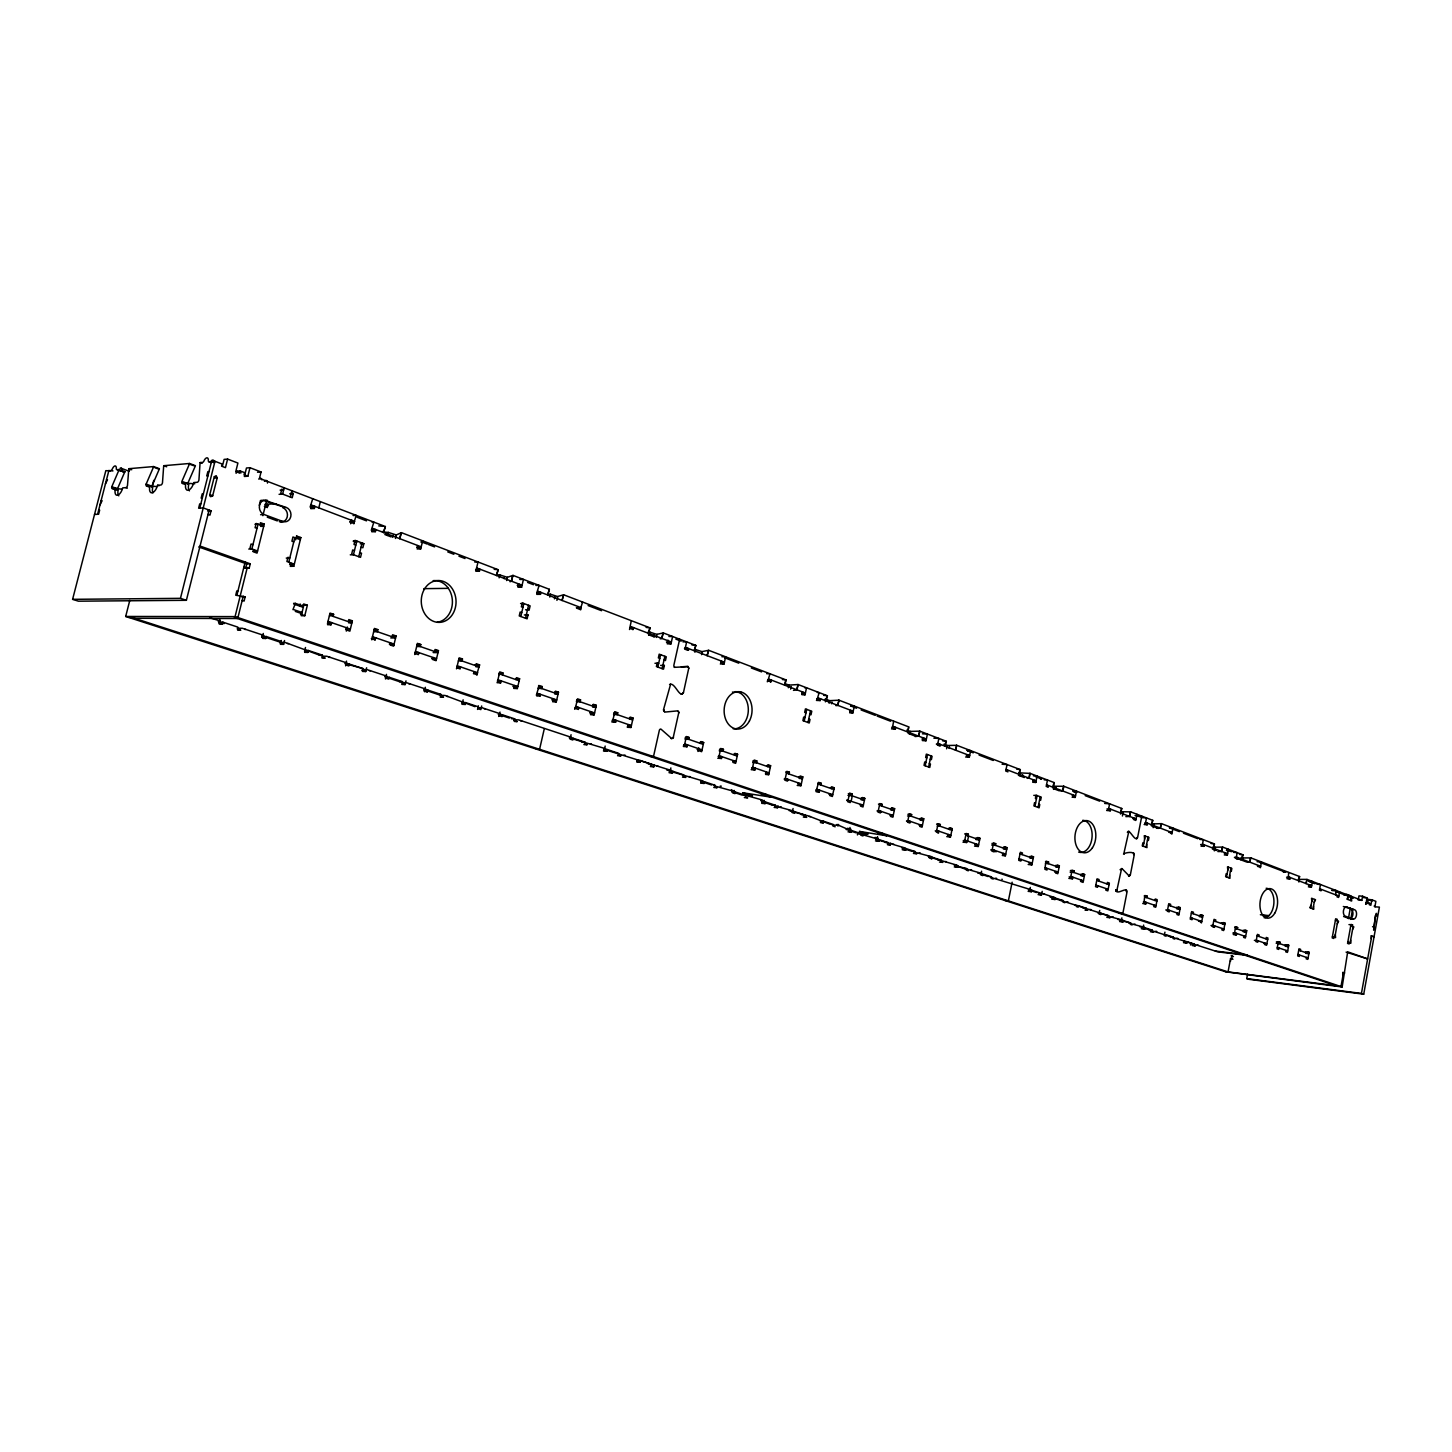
<?xml version="1.0" encoding="UTF-8"?>
<svg xmlns="http://www.w3.org/2000/svg" width="1452" height="1452" viewBox="0 0 1452 1452"><rect width="100%" height="100%" fill="white"/><g stroke="black" fill="none" stroke-linecap="round" stroke-linejoin="round"><path stroke-width="1.5" d="M649.788 756.347L653.491 756.583L659.317 730.465A1.924 1.47 -87.2 0 1 660.878 729.049L671.731 738.578L673.093 738.142L678.883 712.097L677.884 710.845L664.943 712.079M669.553 684.455C674.926 681.623 679.609 699.065 683.456 692.604L688.811 667.974L687.776 666.323L681.351 666.849M1116.279 890.149C1116.479 895.811 1127.46 885.92 1127.042 891.909L1122.813 913.598L1119.129 913.181M1116.642 891.51L1121.597 868.55M1124.102 854.266C1120.563 853.976 1133.994 850.019 1134.266 854.702L1130.382 874.703L1128.839 875.901L1130.309 874.993M1133.649 854.647L1133.613 852.814M187.598 484.315A2.214 1.053 -70 0 1 187.707 483.534L195.203 466.292A2.214 1.053 -69.8 0 0 195.403 465.675L189.595 463.478A2.214 1.053 -69.8 0 1 189.395 464.095L181.899 481.374A2.232 1.053 -70 0 0 182.498 483.407L185.874 483.153A7.823 3.721 -70 0 0 187.961 490.304A7.823 3.721 -70 0 0 193.806 482.554L197.236 482.3A2.251 1.071 -69.9 0 0 198.924 480.086L200.049 463.17A2.232 1.071 -69.7 0 1 200.158 462.571L202.572 462.371A2.232 1.071 -69.7 0 0 204.006 460.847A4.483 2.142 -69.7 0 1 206.892 457.816A4.483 2.142 -69.7 0 1 208.344 460.465A2.251 1.071 -69.7 0 0 209.07 461.809L211.012 462.553M151.77 487.327A2.178 1.016 -70.1 0 1 151.897 486.202L159.194 469.305A2.178 1.016 -70 0 0 159.393 468.706L153.64 466.564A2.178 1.016 -70 0 1 153.458 467.163L146.144 484.097A2.178 1.016 -70.1 0 0 146.688 486.093L149.937 485.839A7.659 3.557 -70.1 0 0 151.879 492.863A7.659 3.557 -70.1 0 0 157.56 485.277L160.845 485.022A2.196 1.035 -70.1 0 0 162.479 482.844L163.659 466.292A2.196 1.016 -69.9 0 1 163.767 465.693L189.595 463.478M153.64 466.564L128.865 468.687A2.142 0.98 -70.1 0 0 128.756 469.268L127.486 485.512A2.16 0.98 -70.2 0 1 125.907 487.636L122.748 487.872A7.496 3.412 -70.3 0 1 117.249 495.295A7.496 3.412 -70.3 0 1 115.434 488.417L112.312 488.652A2.142 0.962 -70.3 0 1 111.804 486.692L118.937 470.103A2.142 0.962 -70.1 0 0 119.137 469.522L124.836 471.628A2.124 0.962 -70.1 0 1 124.636 472.209L117.503 488.761A2.124 0.98 -70.3 0 0 117.449 490.177M1124.029 852.796L1128.876 831.252M663.927 709.719L664.453 711.77L663.419 710.046L670.588 684.237M209.796 494.642L210.576 496.675L212.609 496.04L217.219 477.835L216.166 475.675L214.315 476.728L209.796 494.642L212.718 495.731M1350.923 900.639L1351.685 896.483L1347.238 896.047M1348.418 918.535L1350.324 908.099M1350.741 919.388L1352.629 908.97M1340.976 986.58L1343.517 972.604M1349.38 942.566L1349.126 943.963L1347.565 943.401L1351.013 924.398L1352.556 924.978L1352.32 926.358M1225.924 971.86L1342.156 986.961L1347.692 951.84L1367.657 958.901L1346.095 952.131M1350.142 942.838L1353.082 926.648M1361.813 900.367L1362.557 896.229L1358.981 895.884L1358.219 900.004L1361.813 900.367L1307.127 879.422L1306.092 883.651L1306.618 880.475M1365.733 904.342L1365.969 902.981L1369.563 903.325L1369.309 904.705L1370.833 905.286L1371.831 899.786L1368.238 899.441L1367.584 903.108M1362.557 896.229L1367.022 897.935L1366.023 903.453L1369.563 903.325M1371.831 899.786L1375.861 901.347L1374.881 906.828L1379.4 907.101L1363.718 994.184L1361.431 993.422L1371.777 935.959M1375.498 915.359C1370.851 954.654 1376.351 901.837 1376.623 915.795L1375.734 915.704M1335.568 894.795L1336.33 890.602L1332.028 890.493M1344.842 894.904L1336.003 891.51L1339.597 891.855L1338.581 897.445L1337.02 896.846L1337.274 895.448M1334.025 937.066L1333.753 938.464L1332.192 937.901L1335.677 918.753L1337.256 919.334L1337.002 920.731M1334.805 937.339L1337.782 921.022M1347.692 899.405L1348.454 895.249L1343.644 894.777M1298.596 879.694L1299.576 876.536L1298.505 880.765M1286.036 950.407L1285.764 951.84L1287.416 952.403L1288.741 945.234L1287.089 944.671L1286.835 946.105M1298.905 882.036L1299.395 879.386L1306.945 879.404M1314.06 883.469L1315.258 883.578L1308.833 881.128L1312.445 881.455L1311.41 887.118L1309.795 886.5L1310.049 885.085M1299.558 955.053L1299.304 956.469L1297.671 955.906L1298.977 948.773L1300.611 949.354L1300.339 950.77M1310.593 908.008L1312.318 898.57M1313.007 908.898L1314.732 899.46M1306.455 957.413L1306.201 958.828L1307.816 959.391L1309.105 952.294L1307.49 951.732L1307.236 953.147M1320.394 889.277L1321.048 890.784L1319.432 890.167L1320.467 884.54L1316.855 884.195M1363.718 994.184L1249.065 979.338L1246.742 978.594L1247.558 974.183M1258.811 936.413L1259.084 934.961L1257.396 934.38L1256.034 941.64L1257.722 942.221L1257.995 940.769L1254.365 940.351M1265.182 943.237L1264.928 944.689L1266.598 945.27L1267.941 938.028L1266.271 937.447L1265.999 938.899M1286.581 877.208L1290.211 877.534L1289.939 878.968L1288.287 878.351L1288.632 872.561M1278.994 947.993L1278.722 949.427L1277.07 948.846L1278.395 941.658L1280.065 942.221L1279.793 943.673L1276.163 943.256M1223.001 924.035L1223.292 922.564L1225.034 923.163L1223.655 930.551L1221.894 929.952L1222.167 928.463M1237.195 859.112L1238.084 857.696L1234.418 857.388L1246.959 862.143M1240.734 859.693L1241.006 858.241M1241.823 858.441L1242.894 854.829L1241.787 859.185M1242.803 860.128L1243.202 857.95L1250.88 857.896L1299.576 876.536M1236.596 934.253L1232.911 933.001L1236.559 933.418L1236.287 934.888L1234.563 934.289L1235.325 926.866M1233.456 956.578L1231.078 955.797L1232.185 955.942L1231.677 958.61L1230.57 958.483L1228.047 971.914L1336.221 985.726M1230.461 961.297L1230.969 958.61M1247.903 862.252L1249.736 862.234L1250.426 858.604M1235.942 926.939L1237.667 927.538L1236.487 928.899M1250.88 857.896L1249.736 862.234M1243.91 935.941L1243.638 937.393L1245.344 937.992L1246.723 930.678L1244.999 930.079L1244.727 931.549M1257.051 861.689L1261.479 861.943L1260.39 867.751L1258.067 865.573M1190.495 944.98L1190.767 943.618L1194.088 944.018L1193.834 945.379L1195.486 945.924L1192.146 945.524M1213.364 847.605L1214.453 843.939L1213.418 848.367M1200.495 914.796L1202.891 915.486L1201.476 922.946L1199.043 920.75M1200.822 916.357L1201.113 914.869M1214.326 850.872L1215.015 847.206L1222.657 847.079L1242.894 854.829M1217.829 851.562L1221.513 851.507L1222.203 847.805M1222.657 847.079L1221.568 851.507M1226.631 849.148L1228.446 849.311L1227.339 855.192L1224.943 852.977M1226.414 850.4L1231.786 851.671M1215.524 921.439L1215.796 919.969L1214.035 919.352L1212.62 926.775L1214.398 927.374L1214.671 925.904L1211.022 925.487L1214.761 926.775M1226.504 876.972L1228.374 867.153M1229.136 877.934L1230.987 868.133M1237.812 859.167L1236.069 858.513L1237.177 852.651L1233.51 852.342M1164.94 932.148L1164.286 935.614L1165.956 936.159L1166.228 934.779L1173.361 937.157L1173.107 938.537L1174.777 939.081M1170.33 905.83L1170.621 904.306L1168.769 903.67L1167.317 911.257L1169.169 911.892L1169.459 910.368L1165.774 909.968M1177.282 913.054L1176.991 914.56L1178.824 915.196L1180.276 907.645L1178.443 907.028L1178.153 908.535M1200.622 844.538L1204.289 844.846L1203.998 846.335L1202.202 845.645L1203.345 839.692L1199.679 839.401M1183.489 942.675L1186.828 943.074L1187.101 941.695L1183.761 941.295M1192.31 918.208L1192.019 919.715L1190.223 919.098L1191.638 911.602L1193.453 912.219L1193.163 913.725M1120.998 811.722L1130.691 811.868L1152.743 820.326L1151.472 824.845M1153.16 827.658L1153.886 823.883L1161.455 823.647L1214.453 843.939M1143.341 902.055L1146.1 902.345L1145.809 903.888L1143.922 903.235L1144.793 895.503M1145.392 895.575L1147.298 896.229L1146.064 897.663M1156.627 828.312L1160.257 828.184L1160.983 824.391M1161.455 823.647L1160.329 828.184M1143.631 925.069L1142.96 928.554L1144.684 929.135L1144.938 927.737L1141.599 927.338M1154.104 905.086L1153.814 906.629L1155.683 907.264L1157.153 899.641L1155.284 898.988L1154.993 900.512M1179.387 831.633L1169.314 827.785L1172.998 828.076L1171.837 834.12L1169.368 831.833M1144.938 927.737L1152.235 930.151L1151.962 931.531L1153.668 932.093L1150.329 931.712M1097.712 912.818L1108.656 915.704L1108.384 917.12L1110.163 917.718L1106.805 917.337M1125.863 816.623L1129.474 816.478L1130.219 812.63M1130.691 811.868L1129.474 816.478M1134.193 818.166L1133.903 819.708L1135.809 820.434L1137.007 814.3M1135.065 815.516L1140.927 816.932M1119.873 920.151L1123.231 920.532L1122.959 921.947L1121.198 921.367L1121.888 917.845M1144.739 823.03L1147.516 823.23L1147.225 824.772L1145.338 824.046L1146.517 817.93L1141.599 817.567M1143.232 846.226L1145.211 836.025M1123.231 920.532L1130.672 923L1130.4 924.398L1132.143 924.978M1146.064 847.278L1148.042 837.096M1151.291 825.698L1152.743 820.326M1081.413 880.13L1081.087 881.709L1083.101 882.399L1084.644 874.521L1082.648 873.832L1082.339 875.411M1075.079 905.322L1078.455 905.703L1078.183 907.137L1076.349 906.52M1084.934 909.987L1087.729 910.295L1085.914 909.696L1086.205 908.262L1078.455 905.703M1106.95 808.945L1110.653 809.2L1110.344 810.76L1108.384 810.016L1109.6 803.809L1104.663 803.446M1097.821 885.774L1097.512 887.335L1095.534 886.646L1097.077 878.823L1099.055 879.513L1098.747 881.074M1099.708 910.458L1099.001 914.016L1100.797 914.615L1101.07 913.199M1120.581 812.267L1121.724 808.437L1120.545 814.009M1106.188 888.642L1105.879 890.203L1107.84 890.875L1109.364 883.088L1107.404 882.399L1107.096 883.959M1122.432 816.006L1123.176 812.176M1056.058 871.418L1055.749 873.015L1057.8 873.723L1059.379 865.773L1057.328 865.065L1057.002 866.644M1073.155 790.886L1076.458 791.122L1075.206 797.42L1073.191 796.64L1073.5 795.061M1074.607 792.429L1073.518 791.558M1051.702 899.133L1055.078 899.496L1055.368 898.044L1051.992 897.681M1055.368 898.044L1063.281 900.657L1062.991 902.109L1064.842 902.727M1068.835 878.406L1072.538 878.769L1072.847 877.189L1069.144 876.827M1072.538 878.769L1070.523 878.079L1072.084 870.165L1074.099 870.873L1073.79 872.452L1070.088 872.089M1034.949 806.259L1037.091 795.569L1033.788 795.351M1038.089 807.421L1040.213 796.749M1030.121 862.524L1029.795 864.121L1031.9 864.847L1033.515 856.807L1031.41 856.081L1031.101 857.696M1047.672 785.532L1048.271 787.184L1046.202 786.403L1047.491 780.014L1044.169 779.815M1036.492 892.544L1028.415 889.876L1031.791 890.239L1031.501 891.691L1029.595 891.074L1030.321 887.408M1053.735 783.39L1052.954 787.365L1054.297 782.628L1030.158 773.39L1018.959 772.827M1053.553 789.398L1054.17 786.24L1063.826 786.276L1121.724 808.437M1055.949 789.071L1056.276 787.51M1046.384 868.332L1046.983 870.02L1044.914 869.312L1045.894 861.254M1038.089 894.632L1041.465 894.995L1042.191 891.346M1062.719 790.233L1063.499 786.276M1046.511 861.308L1048.58 862.034L1048.271 863.631L1045.476 863.359M1063.826 786.276L1062.882 791.031L1060.777 791.122M990.7 849.91L994.42 850.255L994.094 851.888L991.916 851.144L993.567 842.977L995.745 843.721L995.4 845.354L991.68 845.028M1019.776 770.395L1018.959 774.424L1020.339 769.633L956.814 745.312L955.47 750.267M1004.276 846.843L1007.035 847.641L1005.401 855.772L1003.259 855.028L1003.586 853.413M1004.893 846.897L1003.641 848.44M1020.048 775.822L1020.538 773.426M1022.335 776.294L1022.662 774.696M1029.032 777.401L1029.831 773.371M1030.158 773.39L1029.178 778.199L1027.108 778.326M1012.135 882.217L1008.378 900.875L1005.002 900.512M1033.352 775.804L1037.073 776.04L1035.784 782.447L1033.697 781.648L1034.005 780.051M1021.173 859.439L1020.847 861.054L1018.723 860.328L1020.357 852.251L1022.462 852.977L1022.135 854.593M962.948 842.16L966.687 842.505L967.032 840.853L963.293 840.508M968.03 835.898L968.375 834.247L966.161 833.466L964.473 841.743L966.687 842.505M967.558 841.035L968.575 836.08M965.217 868.949L954.599 865.428L966.596 868.623L966.288 870.129L968.303 870.801M976.416 844.066L976.071 845.717L978.267 846.48L979.937 838.258L977.759 837.495L977.414 839.129M981.588 871.2L980.826 874.939L982.822 875.592L983.131 874.104L991.553 876.899L991.244 878.387L993.222 879.041M1007.271 770.159L1007.888 771.847L1005.728 771.03L1007.053 764.532L1002.08 764.242M931.422 858.731L932.311 857.261L928.917 856.934M955.652 749.45L956.632 745.293M938.01 832.831L938.972 831.216L935.233 830.889M937.447 823.683L940.351 824.536L940.007 826.206L937.193 825.97M932.311 857.261L941.096 860.183L940.787 861.708L942.856 862.379L939.462 862.052M948.592 834.519L948.247 836.189L950.497 836.951L952.203 828.638L949.953 827.858L949.608 829.528M967.359 750.448L970.68 750.611L969.337 757.2L967.123 756.365L967.449 754.713M954.291 866.953L957.685 867.28L957.993 865.773M922.274 740.556L926.013 740.756L927.411 734.059M910.44 822.376L906.502 821.033L910.222 821.342L909.878 823.03L907.554 822.231L909.297 813.773L911.638 814.59L911.275 816.278L907.554 815.97M905.721 850.11L906.048 848.567L902.654 848.24L902.327 849.783L905.721 850.11L903.598 849.402M925.178 765.748L927.501 754.568M928.627 767.019L930.932 755.857M920.078 824.736L919.733 826.406L922.038 827.204L923.781 818.783L921.475 817.984L921.131 819.672M906.048 848.567L915.05 851.544L914.724 853.086L916.829 853.776L913.435 853.449M940.569 745.711L936.358 744.114L940.097 744.295L939.753 745.965L937.484 745.112L938.863 738.433L933.872 738.179M945.778 742.099L944.907 746.255L946.359 741.3L919.806 731.136L918.608 735.347M946.613 748.796L947.285 745.493L943.927 744.223M949.136 748.452L949.481 746.818M938.627 832.885L936.358 832.105L938.065 823.738M878.333 838.258L875.012 837.441M881.854 806.096L882.217 804.39L879.821 803.555L878.024 812.122L880.42 812.938L880.783 811.232L877.044 810.924L881.074 812.321M877.516 836.606L876.699 840.508L878.877 841.216L879.204 839.655L888.388 842.704L888.079 844.265L890.221 844.973L890.639 843.031M908.426 727.815L907.536 732.026L909.006 726.998L838.984 700.191L837.768 704.547M891.673 807.838L894.65 808.691L892.871 817.204L890.512 816.405L890.875 814.699M892.29 807.875L891.002 809.508M909.805 733.913L910.331 731.409L906.865 730.084M919.806 731.136L918.753 736.182L915.05 736.545M924.071 738.197L923.726 739.885L926.013 740.756M851.181 801.068L852.27 795.877M850.818 829.128L847.46 828.293M850.019 827.458L849.184 831.397L851.398 832.141L851.743 830.562L861.145 833.684L860.818 835.245L863.014 835.971M860.945 804.426L860.582 806.15L862.996 806.967L864.811 798.364L862.397 797.529L862.034 799.235M857.424 834.936L857.751 833.375L861.145 833.684M865.719 834.356L866.844 834.464M892.327 728.16L893.633 721.372M891.564 728.922L895.321 729.085L895.666 727.398L891.927 727.216M820.471 822.594L823.302 822.848L823.647 821.251L833.267 824.446L832.94 826.025L835.19 826.769M830.254 793.881L829.872 795.623L832.359 796.476L834.21 787.764L831.724 786.893L831.361 788.636M850.763 710.3L850.4 712.024L852.832 712.968L854.302 706.053L850.563 705.926L856.589 708.231M847.296 829.092L836.824 824.5M838.113 824.355L837.768 825.934L839.074 825.244M846.843 800.578L850.582 800.869L850.219 802.593L847.768 801.758L849.601 793.082L852.052 793.935L851.689 795.678L847.95 795.387M807.984 722.497L810.506 710.79M793.082 808.528L792.229 812.575L794.553 813.338L794.897 811.722L804.753 814.989L804.408 816.587L806.713 817.367L803.319 817.077M798.763 783.064L798.382 784.842L800.941 785.713L802.829 776.893L800.288 776.003L799.907 777.764M817.059 699.592L819.182 692.604L817.294 692.55M816.441 700.427L820.198 700.554L820.562 698.811L816.823 698.684M825.408 701.842L825.97 699.247A6.28 1.035 12.1 0 1 825.026 699.192M826.86 696.615L825.916 700.971L827.44 695.78L798.11 684.545L796.858 688.956M829.128 703.24L829.673 700.663L825.97 699.247M831.597 703.766L831.96 702.042M816.133 791.086L818.619 782.356L821.124 783.227L820.743 784.969M816.151 791.757L819.255 791.993L819.636 790.233L815.897 789.961M838.984 700.191L837.877 705.4L835.935 705.654M785.586 680.843L784.625 685.253L786.185 679.972L708.649 650.296L701.988 651.621L695.508 649.516A6.625 1.143 12.7 0 1 694.582 649.461M765.458 773.716L766.475 771.974M767.636 766.62L768.017 764.823L770.631 765.73L768.707 774.66L765.585 774.442M744.876 795.133L760.884 799.58M760.703 800.397L762.01 799.671M788.309 687.74L788.89 685.108L785.042 683.656M761.211 801.032L764.405 800.451M765.476 801.976L762.082 801.704L761.719 803.337L765.113 803.609L765.476 801.976L775.549 805.315L774.642 806.895M790.632 689.137L791.213 686.506M798.11 684.545L796.985 689.845L793.464 690.372M774.17 807.439L777.564 807.711L778 805.697M801.849 693.82L802.847 692.078M801.903 694.691L805.025 694.8L806.532 687.776L804.662 687.722M789.017 774.007L789.398 772.228L786.839 771.339L784.915 780.214L787.492 781.103L787.873 779.325L784.153 779.071L787.783 780.305M804.19 721.1L806.695 709.375M714.42 784.588L714.148 785.841L730.465 790.378L731.772 789.634M732.897 791.177L734.222 790.451M744.332 797.584L747.726 797.856L745.312 797.057L745.675 795.406L735.347 791.993L734.984 793.645L732.552 792.828M767.328 681.805L767.709 680.026L771.448 680.117L770.449 681.895M767.836 680.897L769.996 673.782L766.674 673.692M751.192 769.687L754.913 769.941L755.294 768.144L751.573 767.89M756.855 760.957L756.474 762.754L752.735 762.518L753.134 760.721L756.855 760.957L754.223 760.049L752.263 769.034L754.913 769.941M750.684 796.186L751.809 796.277M704.492 781.757L701.098 781.521L700.735 783.173L704.129 783.427L704.492 781.757L715.056 785.26L714.693 786.93L717.179 787.746L713.785 787.492M717.742 758.234L721.462 758.47L721.862 756.655L718.141 756.419M723.459 749.395L723.06 751.21L719.339 750.974L719.738 749.159L723.459 749.395L720.755 748.452L718.758 757.545L721.462 758.47M720.192 786.077L721.317 786.167M733.333 760.594L732.933 762.409L735.62 763.335L737.598 754.278L734.912 753.352L734.512 755.167M701.552 654.652L702.223 651.621M687.123 746.709L687.54 744.876L683.819 744.658L683.402 746.491L687.123 746.709L684.346 745.747L686.379 736.545L689.155 737.507L688.756 739.34L685.035 739.141L685.453 737.307L689.155 737.507M708.14 651.222L707.142 655.778L708.649 650.296M697.94 751.464L698.739 747.816M699.301 748.905L698.902 750.738L701.661 751.682L703.675 742.535L700.935 741.573L700.517 743.406M720.7 663.001L721.717 661.186M720.301 663.963L724.022 664.036L725.619 656.794L721.898 656.721M650.913 764.442L650.442 766.565L653.817 766.801L654.289 764.678M650.641 765.894L651.585 764.224L640.477 760.558L637.119 760.322L636.738 762.028L640.096 762.264L640.477 760.558M694.419 649.933L695.835 645.396L694.328 650.859M694.909 652.238L695.508 649.516M672.875 771.284L669.499 771.048L669.118 772.736L672.512 772.972L672.875 771.284L683.71 774.878L683.347 776.566L685.87 777.401L682.494 777.147M670.878 767.908L669.935 772.119L672.512 772.972M648.554 632.473L650.006 627.845L648.445 633.417M627.427 726.436L628.48 724.584M629.732 718.94L630.168 717.07L633.072 718.068L630.967 727.47L627.264 727.27M695.835 645.396L663.274 632.927L656.776 634.379L650.115 632.201L649.48 634.978A6.752 1.18 12.9 0 1 648.717 634.941M653.745 636.593L654.162 634.76M656.322 637.446L657.012 634.379M660.243 638.844L661.731 638.499L662.765 633.871M663.274 632.927L661.858 638.481M657.829 667.085L660.606 654.707M668.065 640.15L667.248 643.835L670.969 643.889L672.621 636.502L668.9 636.466M662.112 668.646L664.871 656.304M667.521 642.8L668.555 640.967M662.929 664.943L664.363 665.47L663.528 669.172L656.413 666.559L657.248 662.838L658.663 663.364L654.943 663.274M590.456 714.674L594.14 714.856L596.3 705.327L593.305 704.293L592.888 706.198M629.515 629.533L629.932 627.663L633.653 627.681L632.6 629.551M629.696 628.444L631.275 620.948M607.281 749.541L603.923 749.341L603.524 751.065L606.9 751.283L607.281 749.541L618.661 753.316L618.28 755.04L620.948 755.929L617.572 755.712M605.175 746.074L604.195 750.394L606.9 751.283M615.612 722.207L616.047 720.319L612.345 720.138L611.927 722.025L615.612 722.207L612.671 721.19L614.813 711.752L617.753 712.769L617.318 714.656L613.615 714.475L614.051 712.587L617.753 712.769M574.683 709.284L575.119 707.378L578.803 707.523L578.368 709.447L575.337 708.413L577.533 698.829L580.546 699.882L580.11 701.788L576.426 701.643L576.861 699.719L580.546 699.882M571.072 734.73L570.073 739.104L572.832 740.012L573.231 738.269L584.902 742.135L584.521 743.878L587.243 744.785L583.885 744.586M591.581 711.916L591.145 713.821L594.14 714.856M539.454 696.288L540.507 694.383L536.841 694.237L537.004 696.198M542.304 686.615L541.85 688.557L538.184 688.429L538.619 686.506L542.304 686.615L538.583 685.525M563.158 595.774L562.051 600.565L563.666 594.794L650.006 627.845M544.318 728.65L539.581 749.305L536.242 749.087M553.648 698.884L553.212 700.826L556.279 701.879L558.494 692.241L555.426 691.17L554.991 693.094M577.206 608.515L578.259 606.609M580.237 609.658L582.597 602.035L581.671 602.035M513.808 720.646L514.77 718.885L502.483 714.82L502.065 716.616L499.161 715.654L499.996 712.061M525.551 618.243L528.546 605.284M526.441 614.359L528.02 614.94L527.112 618.824L519.235 615.92L520.143 612.018L521.722 612.599M525.551 609.767L529.218 609.767L530.125 605.883L522.248 602.925L521.359 606.827L522.92 607.408M514.643 685.489L514.189 687.449L517.348 688.538L519.616 678.756L516.458 677.667L516.005 679.627M536.714 593.142L539.128 585.392L535.842 585.428M540.453 594.322L540.888 592.38L537.204 592.416L536.768 594.358L540.453 594.322L537.331 593.124M547.84 594.122L549.364 589.312L547.731 595.084M549.818 597.099L550.471 594.231L557.568 596.536L563.576 594.794M554.41 598.841L554.846 596.935M556.933 600.366L557.804 596.554M536.351 695.236L539.2 685.544M504.116 578.658L504.334 577.696M506.603 580.546L507.365 577.315L512.992 575.391L549.364 589.312M477.527 709.447L478.38 705.835M481.683 705.981L480.848 709.592L477.889 708.612M509.997 581.744L511.34 581.272L512.483 576.39M512.992 575.391L511.467 581.254M518.418 585.283L517.965 587.225L521.631 587.171L523.446 579.384L519.762 579.457M517.856 585.973L518.927 584.031M498.853 674.853L499.307 672.893L502.955 672.984L502.501 674.962M497.02 682.694L500.668 682.821L501.122 680.861L497.473 680.734M520.814 616.501L523.827 603.524L520.578 603.542M498.744 716.453L499.161 714.656L502.483 714.82M474.786 562.087L478.035 561.997L475.784 571.217L479.432 571.144L479.886 569.166L476.238 569.257M456.491 668.827L459.177 657.829L462.462 658.972L462.008 660.95L458.36 660.878M463.152 699.828L461.972 704.293L465.275 704.438L465.711 702.623L478.325 706.815M496.493 575.591L498.163 569.71L496.602 574.593A7.206 1.325 13.7 0 0 499.815 574.919L507.365 577.315M473.443 673.674L474.514 671.713M475.911 665.76L476.365 663.782L479.614 664.907L476.692 674.799M499.125 577.823L499.815 574.919M425.309 687.268L424.764 691.842M433.186 657.52L432.714 659.535L436.072 660.678L438.45 650.641L435.092 649.48L434.62 651.494M426.961 691.932L427.941 690.117L440.9 694.401L440.464 696.234L443.495 697.232L440.192 697.105M406.015 680.861L405.144 684.564L402.022 683.529L402.458 681.678L389.154 677.267L388.719 679.119L385.56 678.084M417.123 548.965L420.735 548.856L422.659 540.797L421.752 540.834M414.782 654.562L415.254 652.529L418.866 652.601L418.394 654.634L415 653.473L417.396 643.345L420.79 644.525L420.318 646.539L416.688 646.485L417.178 644.47L420.79 644.525M392.693 537.367L393.238 535.098M361.984 670.443L362.982 668.592L349.315 664.054L346.066 663.981L345.612 665.851M363.036 669.082L362.474 671.423L365.741 671.532L366.63 667.775M395.47 538.474L396.323 534.953L401.424 532.666L498.163 569.71M371.821 639.842L374.38 628.444L377.865 629.66L377.375 631.693L373.781 631.674M374.798 639.896L375.886 637.845L372.311 637.809M400.788 534.227L399.699 538.783L401.424 532.666M390.642 642.909L390.152 644.96L393.619 646.14L396.051 635.958L392.603 634.76L392.113 636.793M385.452 679.01L386.468 674.363M416.742 547.585L417.831 545.553M358.771 556.697L362.092 542.994M355.776 545.135L354.016 544.464L355.014 540.344L363.853 543.665L362.855 547.767L361.094 547.095M346.81 627.863L346.32 629.932L349.878 631.148L352.364 620.821L348.825 619.587L348.317 621.656M346.302 631.112L347.3 626.992M371.276 530.325L373.854 522.121L372.057 522.212M371.912 531.269L372.275 529.744L375.886 529.581L375.378 531.632L371.785 531.777M346.538 661.096L345.63 664.871L348.861 665.942L349.315 664.054M383.854 531.105L385.379 526.532L383.491 532.63M387.539 535.407L388.265 532.394A7.569 1.416 14.2 0 1 382.13 531.523M305.501 647.483L304.557 651.295L307.897 652.402L308.35 650.478L322.417 655.142L321.945 657.048L325.23 658.137L321.999 658.065M350.077 522.266L351.184 520.179M350.658 523.773L351.656 519.653M329.568 616.392L330.076 614.323L333.633 614.323L333.125 616.41M353.635 523.627L356.23 515.369L353.054 515.533M331.11 624.723L331.619 622.636L328.043 622.618L327.553 624.705L331.11 624.723L327.499 623.489L330.04 613.089L333.633 614.323M290.255 566.353L293.794 566.262L300.854 537.603L297.17 536.242L296.662 538.347M310.111 507.093L312.743 498.726M310.928 508.127L311.309 506.567L314.866 506.367L314.358 508.454L310.801 508.654M281.343 640.477L280.399 644.307L283.594 644.361L284.538 640.513M292.941 609.658L295.373 603.36L303.178 606.047L303.704 603.959L307.352 605.23L304.793 615.702L301.254 615.702L303.813 605.248L307.352 605.23M318.805 507.873L320.347 501.63M300.147 603.978L299.638 606.065L303.178 606.047M300.528 614.45L301.635 612.345L293.83 609.658M284.175 487.781L282.614 494.097L279.074 494.315M290.364 497.038L291.906 490.74M291.398 492.845L293.25 493.553L292.215 497.746L280.744 493.39L281.797 489.179L283.648 489.887L280.127 490.123M261.814 637.319L263.302 633.453M262.576 638.426L263.048 636.484L266.242 636.52L280.69 641.312L280.218 643.236L283.594 644.361M263.102 638.426L265.77 638.463L266.242 636.52M288.767 562.178L294.81 537.657M295.609 539.89L296.644 535.715M290.618 562.832L290.11 564.937L293.794 566.262M219.887 619.042L218.907 622.962L222.428 624.124L222.918 622.164L237.783 627.101L237.293 629.043L240.778 630.204L237.602 630.168M249.98 467.707L247.856 476.202L244.353 476.474L246.477 467.998L249.98 467.707L261.051 471.973L259.472 478.325L385.379 526.532M236.894 595.211L245.243 561.688M259.273 505.314L260.452 500.577A7.441 6.48 79.7 0 1 264.082 500.631L285.118 507.528M245.697 568.168L246.749 563.92L250.252 563.812L249.2 568.077L243.791 567.496L249.2 568.077M129.791 600.366L125.689 616.465L235.061 616.61L247.294 567.405M253.791 549.636L253.247 551.76L257.04 553.103L264.246 524.118L260.471 522.72L259.944 524.844M262.866 515.678L266.642 500.541M243.246 596.155L237.928 617.572L234.444 617.554L1337.383 986.108M267.422 507.565L264.391 506.439L266.66 506.312L267.168 504.261L275.934 503.735M237.965 590.946L236.803 590.964L235.732 595.229L245.152 596.808L244.099 601.092L242.194 600.438M247.856 476.202L244.045 474.75L244.571 472.626L240.143 470.92L239.598 473.062L235.769 471.591L237.91 463.061L227.601 459.086L225.459 467.653L221.575 466.165L222.12 464.023L214.987 461.3L209.07 461.809M236.095 473.334L236.64 471.21L240.143 470.92M199.759 508.146L211.52 461.591L214.424 462.716M112.984 470.902L105.833 470.666L72.6 599.331L180.447 598.333L214.987 461.3M72.6 599.331L78.372 601.182L186.382 600.311L209.106 510.088M200.848 503.844L199.704 503.917L198.615 508.218L203.244 507.928L211.066 510.795L209.977 515.115L208.017 514.389M222.501 465.802L224.116 459.395L227.601 459.086M152.224 486.311L153.767 480.322M97.593 514.28L108.918 470.394L110.334 470.92M1120.091 869.712L1121.979 868.568L1129.13 875.919M1127.369 832.413C1129.021 827.223 1135.155 843.013 1137.606 837.568L1141.78 816.115L1139.929 815.988M683.456 692.604L682.295 693.729M673.547 737.217L672.385 738.36M1136.716 838.748L1137.152 837.514M682.004 693.893L681.024 693.911M797.874 684.545L788.89 685.108M838.693 700.209L829.673 700.663M919.497 731.136L910.331 731.409M956.505 745.312L947.285 745.493M119.137 469.522L116.94 469.704A2.124 0.962 -70.1 0 1 116.323 468.96L116.305 467.399A4.265 1.924 -70.1 0 0 112.984 467.689L112.131 469.323A2.124 0.962 -70.1 0 1 111.096 470.212M122.64 471.809L124.836 471.628M106.486 479.832L107.521 479.759L105.433 483.879M208.997 471.61L207.836 471.7L206.747 475.984L207.908 475.893M674.291 667.339L688.266 666.649M257.53 472.245L261.051 471.973M214.606 478.035L217.219 477.835L214.315 476.728M115.434 488.417L121.95 489.179M149.937 485.839L156.635 486.62M185.874 483.153L194.749 483.806M101.077 500.758L102.112 500.686L100.043 504.806M203.389 493.789L202.227 493.88L201.156 498.163L202.3 498.09M210.104 495.912L211.847 495.785M289.71 493.789L293.25 493.553M98.645 510.215L99.662 510.16L98.609 514.226L94.525 514.462M265.262 500.559L286.298 507.456A7.405 6.407 80.7 0 1 290.745 516.785A7.405 6.407 80.7 0 1 282.831 521.468L280.472 521.595M207.582 510.995L211.066 510.795M260.58 514.716L262.921 514.589M254.935 524.299L258.057 524.154L251.886 548.947L248.764 549.056M260.725 524.299L264.246 524.118M349.968 521.776L354.742 521.54L311.218 504.969M260.598 526.386L263.72 526.241L256.169 523.464L255.098 527.711L257.004 528.401M297.315 537.748L300.854 537.603M353.598 541.142L356.775 541.015L353.453 554.737L350.277 554.827M360.259 543.792L363.853 543.665M421.225 542.286L422.423 542.231M252.902 551.143L257.567 550.98L249.98 548.257L251.051 544.01L252.938 544.7M418.013 546.95L421.225 546.841L372.384 528.256M286.262 558.076L289.801 557.967L287.95 557.296L286.915 561.507L294.32 564.156L289.601 564.283M475.566 569.91L479.432 571.144M517.184 585.301L522.085 585.229L476.637 567.932M423.839 588.659L448.305 588.35M241.667 596.845L245.152 596.808M293.594 603.36L295.373 603.36M576.353 607.771L581.29 607.753L537.784 591.2M579.384 608.914L580.6 608.914M524.335 614.94L528.02 614.94M128.484 617.372L131.569 617.372L1229.245 972.296M134.364 618.28L237.311 618.516M348.807 620.803L352.364 620.821M222.918 622.164L219.76 622.164L219.27 624.124L222.428 624.124M348.698 622.872L351.874 622.89L329.531 615.158M396.323 534.953L388.265 532.394M238.092 628.226L242.321 628.262L263.883 635.413M345.612 629.043L350.368 629.079L328.007 621.402M374.271 629.623L377.865 629.66M244.735 629.406L245.787 629.406M392.439 635.903L396.051 635.958M390.769 637.936L395.561 637.991L373.872 630.495M682.93 641.838L686.651 641.875L685.017 649.226L687.812 650.278L688.23 648.445L684.491 648.391L688.684 649.988M666.414 641.984L671.387 642.038L630.749 626.574M371.313 638.698L375.396 639.896M287.442 643.563L288.512 643.581M393.946 645.232L389.299 644.035L394.091 644.107L372.402 636.648M434.82 650.569L438.45 650.641M433.15 652.565L437.978 652.656L416.924 645.378M308.35 650.478L305.138 650.423L304.666 652.329L307.897 652.402M721.118 662.166L724.421 662.221L685.435 647.392M319.186 655.07L322.417 655.142M458.832 658.881L462.462 658.972M322.471 656.159L326.773 656.25L347.155 663.019M328.969 657.32L330.058 657.339M436.253 659.734L431.716 658.573L436.544 658.682L415.472 651.44M660.642 665.379L664.363 665.47M688.012 666.904L688.811 668.337M671.532 738.614L671.114 738.542M479.614 664.907L475.167 664.526M475.911 666.795L479.16 666.885L458.705 659.825M456.963 666.849L460.593 666.94L460.121 668.936L456.835 667.793M362.982 668.592L344.85 663.564M362.927 669.553L367.265 669.681L387.103 676.251M474.532 672.73L477.762 672.82L457.307 665.796M369.371 670.715L370.46 670.733M515.95 678.647L519.616 678.756M385.887 677.158L389.154 677.267M802.067 692.931L805.406 693.04L768.834 679.137M732.425 692.114L741.355 692.423M399.191 681.569L402.458 681.678M402.295 682.585L406.669 682.749L425.98 689.137M408.684 683.729L409.773 683.765M517.293 687.54L512.919 686.415L517.801 686.578L497.927 679.754M401.859 684.437L405.144 684.564M513.699 688.411L517.348 688.538M554.809 692.096L558.494 692.241M554.791 694.038L558.058 694.165L538.746 687.486M424.656 689.99L427.941 690.117M423.893 690.916L427.505 691.951M437.596 694.274L440.9 694.401M849.874 711.099L853.213 711.244L818.057 697.849M849.765 712.006L851.907 712.006M786.095 679.972L782.356 679.536M446.944 696.415L448.051 696.452M849.71 712.841L852.832 712.968M552.613 701.733L556.279 701.879M592.597 705.182L596.3 705.327M592.579 707.088L595.865 707.233L577.097 700.735M678.12 711.389L678.937 712.841M462.389 702.496L465.711 702.623M477.962 707.632L482.373 707.832L500.686 713.912M827.35 695.78L823.647 695.327M484.206 708.757L485.313 708.812M629.369 717.887L633.072 718.068M922.419 733.804L926.158 733.986M923.036 738.905L926.376 739.086L893.307 726.49M511.431 718.722L514.77 718.885M923.091 739.848L924.924 739.758M514.317 719.684L518.763 719.902L571.598 737.416M628.099 725.419L631.384 725.583L613.107 719.303M520.506 720.791L521.631 720.845M629.351 726.327L630.585 726.399M514.462 721.481L517.239 721.626L514.353 720.682M967.921 751.192L969.156 751.265M966.36 755.367L969.682 755.566L937.829 743.442M965.598 757L969.337 757.2M699.955 742.317L703.675 742.535M569.892 738.07L573.231 738.269M581.544 741.936L584.902 742.135M697.105 749.559L702.06 749.867L684.745 743.914M590.365 743.95L591.49 744.005M733.859 754.06L737.598 754.278M946.25 741.3L942.638 740.829M1040.449 778.907L1041.683 778.998L1035.421 776.602M732.697 761.302L736.019 761.52L719.157 755.73M1032.789 780.632L1036.111 780.849L1006.073 769.415M623.979 755.094L625.104 755.149M1033.225 781.321L1036.038 781.993M1032.681 782.247L1035.784 782.447M766.892 765.494L770.631 765.73M785.677 771.992L789.398 772.228M648.209 764.006L651.585 764.224M765.767 772.645L769.088 772.881L752.662 767.237M656.776 765.948L657.901 766.039M799.09 776.62L802.829 776.893M1072.211 795.605L1075.515 795.841L1046.529 784.806M1020.248 769.614L1016.69 769.161M799.126 778.417L802.448 778.653L786.458 773.117M1072.102 797.202L1075.206 797.42M666.94 770.195L671.441 770.522L603.923 749.341M818.002 783.009L821.124 783.227M798.001 783.699L801.322 783.935L785.314 778.435M688.774 776.566L689.918 776.638M798.872 784.461L800.125 784.552M830.471 787.492L834.21 787.764M797.202 785.441L800.941 785.713M1106.642 810.488L1110.344 810.76M701.062 782.555L704.129 783.427M848.313 793.663L852.052 793.935M829.001 794.444L832.722 794.734L817.113 789.362M861.072 798.074L864.811 798.364M1132.832 818.656L1136.117 818.892L1108.693 808.455M861.127 799.834L864.448 800.088L849.238 794.825M846.897 799.925L863.359 805.243L860.038 804.989M731.953 791.721L735.347 791.993M766.402 794.534L761.265 794.208L771.248 797.184L742.589 792.738L752.481 795.714L743.769 795.115M1144.14 824.518L1147.225 824.772M1331.956 890.276L1336.33 890.602M878.478 804.099L882.217 804.39M890.911 808.401L894.65 808.691M890.983 810.143L894.305 810.397L879.458 805.279M1168.86 832.341L1172.127 832.613L1145.628 822.522M907.899 814.282L911.638 814.59M497.746 569.692L494.17 569.311M772.155 805.043L775.549 805.315M774.515 805.824L793.699 811.051L789.18 810.67M889.913 815.244L893.234 815.516L878.387 810.416M780.268 806.876L781.412 806.967M890.62 815.915L891.855 816.006M920.042 818.474L923.781 818.783M920.114 820.198L923.436 820.471L908.952 815.461M791.503 811.45L794.897 811.722M1200.949 846.08L1203.998 846.335M936.613 824.21L940.351 824.536M801.359 814.699L804.753 814.989M919.062 825.244L922.383 825.516L907.899 820.543M809.363 816.514L810.488 816.605M948.465 828.312L952.203 828.638M1224.363 853.449L1227.612 853.722L1202.492 844.157M1224.29 854.938L1227.339 855.192M820.253 820.961L823.647 821.251M964.636 833.92L968.375 834.247M820.471 822.05L823.302 822.848M832.123 824.899L836.661 825.28M947.521 834.991L950.842 835.281L936.703 830.435M976.216 837.913L979.937 838.258M946.758 836.624L950.497 836.951M975.889 839.565L979.61 839.891L965.816 835.118M1257.432 866.009L1260.663 866.299L1236.342 857.043M846.117 829.528L850.654 829.927M1257.813 866.535L1258.721 866.626M848.349 830.254L851.743 830.562M882.816 833.466L877.625 833.067L886.845 835.808L859.33 831.379L868.06 834.12L857.225 833.194L874.848 838.221M992.006 843.394L995.745 843.721M848.004 831.833L851.398 832.141M1284.076 871.654L1282.86 871.545L1284.512 872.18M974.873 844.483L978.612 844.828L964.8 840.091M1003.314 847.296L1007.035 847.641M977.069 845.245L975.29 844.937M974.546 846.135L978.267 846.48M1003.405 848.966L1006.708 849.257L993.241 844.61M877.026 838.947L878.17 839.038M875.81 839.347L879.204 839.655M1286.926 878.696L1289.939 878.968M875.483 840.908L878.877 841.216M1309.232 881.636L1310.448 881.745M884.994 842.396L888.388 842.704M1002.424 853.83L1005.728 854.139L992.242 849.511M1029.795 856.462L1033.515 856.807M892.708 844.138L893.833 844.247M887.39 844.719L890.221 844.973M1002.297 855.482L1005.401 855.772M1029.885 858.114L1033.189 858.422L1020.03 853.867M1308.452 885.411L1311.664 885.702L1288.559 876.917M902.037 847.678L905.05 847.968L875.556 839.274M1045.494 861.744L1048.58 862.034M1308.397 886.845L1311.41 887.118M911.638 851.217L915.05 851.544M913.744 851.907L931.367 856.68L928.336 856.39M1028.923 862.924L1032.227 863.232L1019.05 858.713M1055.658 865.41L1059.379 865.773M1336.366 892L1337.564 892.109M919.243 852.941L920.387 853.05M1153.886 823.883L1151.745 823.429M1028.179 864.485L1031.9 864.847M1055.749 867.044L1059.053 867.352L1046.202 862.905M1363.428 897.59L1367.022 897.935M1128.513 875.846L1129.692 875.846M1350.306 897.536L1352.211 897.717M1070.396 870.51L1074.099 870.873M929.353 858.041L931.984 858.785M378.736 525.896L382.892 526.314M937.702 859.838L941.096 860.183M1080.941 874.158L1084.644 874.521M1054.805 871.799L1058.109 872.126L1045.24 867.715M945.216 861.544L946.359 861.653M1055.205 872.343L1056.439 872.47M1081.05 875.774L1084.335 876.1L1071.776 871.745M954.073 864.92L957.086 865.21L928.681 856.861M1375.189 906.683L1374.137 906.084M963.202 868.278L966.596 868.623M1345.732 906.738L1354.68 909.787A4.737 2.686 -84.7 0 1 1356.422 915.359A4.737 2.686 -84.7 0 1 1353.01 919.025L1350.614 918.771M966.723 869.113L982.26 873.559L977.74 873.106M970.626 869.966L971.751 870.075M1080.469 881.001L1081.704 881.128M1215.015 847.206L1213.11 846.825M1343.336 906.502L1353.482 909.66M1125.917 890.003L1126.425 891.855M1115.844 889.822L1116.769 889.913M990.137 877.208L1031.011 889.713M1115.808 890.094L1116.733 890.203M1115.808 890.403L1116.733 890.512M995.491 878.206L996.616 878.315M1115.844 890.711L1116.769 890.82M1001.862 879.259L1002.279 879.313M1115.916 891.002L1116.969 891.365M1144.212 895.902L1147.298 896.229M1243.202 857.95L1241.315 857.587M1260.372 914.724L1269.248 915.649M1372.539 926.703L1374.572 927.229M1263.694 915.522L1267.959 915.976M1348.981 924.597L1352.556 924.978M1262.804 915.577L1267.251 916.049M1028.125 891.346L1031.501 891.691M1142.742 903.543L1145.809 903.888M1176.592 907.264L1180.276 907.645M1038.38 893.18L1042.881 893.652L1054.624 897.554L1050.123 897.064L1108.656 915.704M1043.643 894.16L1044.768 894.287M1176.719 908.807L1179.986 909.17L1168.479 905.195M1299.395 879.386L1298.306 879.204M1199.842 915.159L1202.891 915.486M1059.906 900.294L1063.281 900.657M1066.984 901.892L1068.109 902.019M1199.352 916.629L1202.619 916.992L1191.366 913.09M1221.386 922.764L1225.034 923.163M1082.829 907.881L1086.205 908.262M1198.499 921.094L1201.766 921.457L1190.495 917.591M1089.817 909.46L1090.942 909.587M1234.636 927.193L1237.667 927.538M1243.075 930.26L1246.723 930.678M1107.077 915.922L1122.596 920.078L1118.113 919.57M1112.214 916.884L1113.339 917.011M1243.202 931.767L1246.451 932.13L1235.67 928.409M1119.601 921.566L1122.959 921.947M1130.672 923L1121.724 920.768M1233.256 934.543L1236.287 934.888M1129.057 923.2L1144.339 927.283L1139.874 926.775M646.086 627.409L649.588 627.827M1134.139 924.144L1135.264 924.271M1276.435 941.803L1280.065 942.221M1285.111 944.816L1288.741 945.234M1141.326 928.736L1144.684 929.135M1148.877 929.752L1152.235 930.151M1263.639 943.455L1266.87 943.818L1256.307 940.188M691.951 644.96L695.417 645.36M1155.647 931.277L1156.754 931.404M1285.256 946.287L1288.468 946.668L1278.141 943.092M1305.493 951.877L1309.105 952.294M1170.022 936.758L1173.361 937.157M1305.638 953.329L1308.851 953.71L1298.723 950.207M1176.719 938.264L1177.826 938.391M1197.374 945.107L1198.481 945.234M1242.603 854.792L1239.445 854.339M1215.288 951.042L1247.25 954.908M1247.522 955.452L1217.702 951.84L1143.414 927.955M1246.742 978.594L1361.431 993.422M1210.986 843.467L1214.072 843.902M125.689 616.465L1227.103 972.259M209.632 617.772L220.45 621.002M605.72 748.724L569.275 737.87M703.113 781.013L669.499 771.048M731.59 790.451L734.04 791.267M761.828 800.488L764.224 801.268M1031.791 890.239L1039.868 892.907L1039.578 894.378L1041.465 894.995M1187.101 941.695L1194.088 944.018M218.217 621.656L224.189 623.616M261.759 636.067L280.871 642.383L285.136 642.456L320.402 655.469M384.707 676.759L400.353 681.95M423.712 689.682L440.628 695.29L445.02 695.454L475.004 706.67M498.254 714.366L509.398 718.05M700.554 781.339L711.68 785.024M731.536 791.594L742.281 795.152M761.81 801.613L772.41 805.116M791.249 811.359L808.183 815.842L830.108 824.228M849.819 830.744L855.863 832.758M902.418 848.168L911.856 851.289M979.81 873.777L988.159 876.554M262.34 637.337L265.77 638.463M362.528 670.461L365.741 671.532M462.299 703.458L465.275 704.438M637.482 761.392L640.096 762.264M651.204 765.93L653.817 766.801M762.736 802.811L765.113 803.609M775.205 806.931L777.564 807.711M955.652 866.608L957.685 867.28M1053.208 898.879L1055.078 899.496M1185.177 942.511L1186.828 943.074M1230.57 958.483L1232.948 959.264M180.447 598.333L186.382 600.311M235.061 616.61L1342.156 986.961M1343.009 975.399L1342.737 972.35L1344.679 973.003M295.319 611.401L301.707 613.579M992.533 850.545L996.199 851.798M554.9 700.808L551.833 699.755L556.733 699.955L537.403 693.312M592.634 713.749L589.657 712.714L594.576 712.95L575.772 706.489M301.127 614.45L304.793 615.702M474.042 673.692L477.291 674.817M500.668 682.821L497.473 681.732L499.76 671.877L502.955 672.984M536.95 695.254L540.071 696.325M628.044 726.472L630.967 727.47M766.093 773.771L768.707 774.66M816.75 791.122L819.255 791.993M1070.832 876.5L1083.41 880.819M1095.843 885.085L1108.148 889.314M1144.212 901.692L1155.973 905.739M1167.608 909.732L1179.115 913.689M1212.91 925.287L1223.927 929.08M1234.835 932.819L1245.616 936.522M1277.324 947.412L1287.688 950.969M1297.925 954.49L1308.071 957.975M302.905 604.921L303.813 605.248M499.307 673.855L519.163 680.716M614.377 713.64L632.655 719.956M685.979 738.378L703.276 744.368M720.355 750.267L737.199 756.093M753.824 761.846L770.25 767.509M818.238 784.116L833.847 789.507M937.738 825.408L951.859 830.29M1096.768 880.384L1109.056 884.649M1145.102 897.1L1156.863 901.166M1213.745 920.84L1224.762 924.634M1257.123 935.832L1267.687 939.48M293.794 604.05L303.232 607.317M200.049 546.061L250.252 563.812M198.688 546.932L246.749 563.92M1332.446 936.504L1335.586 937.629L1335.314 934.543M1347.819 942.003L1350.923 943.128L1350.65 940.061M113.038 488.907L116.36 490.123M125.907 487.636L127.34 488.162M111.804 486.692L116.795 488.507M1371.287 938.718L1371.033 935.687L1374.046 936.794M300.328 539.69L292.959 536.986L291.925 541.179L293.776 541.868M1335.423 920.151L1338.562 921.312L1337.274 923.817M1350.759 925.795L1353.863 926.92L1352.574 929.425M146.144 484.097L151.171 485.948M147.414 486.347L149.574 487.146M121.169 468.288L129.192 471.247M120.371 470.63L124.636 472.209M117.902 470.067L121.061 471.228M157.56 485.277L158.994 485.803M267.277 517.184L277.296 520.905M1343.59 916.484L1349.416 918.644M354.451 550.617L352.673 549.963L351.674 554.083L360.532 557.35L361.53 553.23L359.751 552.577M804.934 717.578L803.664 717.106L802.902 720.628L809.254 722.969L810.016 719.448L808.746 718.976M925.868 762.391L924.724 761.973L924.035 765.331L929.77 767.455L930.46 764.097L929.316 763.679M1035.585 803.047L1034.55 802.666L1033.897 805.878L1039.124 807.802L1039.759 804.608L1038.724 804.208M1143.813 843.176L1142.869 842.813L1142.27 845.881L1147.007 847.623L1146.663 844.229M1227.067 874.013L1226.196 873.705L1225.633 876.645L1230.007 878.26L1229.699 874.993M1311.102 905.159L1309.777 907.7L1313.806 909.188L1313.515 906.066M128.865 468.687L131.715 469.74M128.756 469.268L130.19 469.795M527.657 609.168L529.218 609.767M659.771 658.409L658.355 657.883L659.19 654.162L666.287 656.83L665.452 660.533L664.036 660.007M805.951 712.878L804.68 712.406L805.424 708.885L811.777 711.262L811.015 714.765L809.744 714.293M926.793 757.926L925.65 757.49L926.34 754.132L932.093 756.292L931.385 759.632L930.242 759.196M1036.438 798.782L1035.403 798.382L1036.038 795.188L1041.265 797.13L1040.612 800.342L1039.578 799.943M1144.612 839.093L1144.267 835.68L1148.986 837.441L1148.405 840.508L1147.461 840.145M1227.811 870.093L1227.484 866.826L1231.859 868.459L1231.296 871.4L1230.425 871.073M1311.809 901.402L1311.519 898.262L1315.53 899.768L1314.223 902.291M182.625 481.647L187.707 483.534M182.498 483.407L184.676 484.224M282.831 521.468L264.101 514.516A7.46 6.48 79.8 0 1 259.563 505.115A7.46 6.48 79.8 0 1 267.604 500.414M1353.01 919.025L1345.242 916.139A4.755 2.704 -84.7 0 1 1343.499 910.531A4.755 2.704 -84.7 0 1 1346.93 906.865M163.767 465.693L166.653 466.782M264.881 504.388L268.529 505.75M266.66 506.312L267.567 506.639M353.199 541.142L356.72 542.467M154.892 467.689L159.194 469.305M267.168 504.261L268.075 504.588M189.395 464.095L193.751 465.729M200.158 462.571L202.082 463.315M1319.705 888.769L1338.835 896.047M384.853 534.518L391.151 536.913M648.409 634.687L654.562 637.029M908.153 733.387L914.234 735.71M1018.378 775.277L1024.332 777.546M1053.172 788.509L1059.397 790.868M1152.108 826.097L1158.315 828.457M1212.384 849.021L1216.322 850.509M417.25 547.331L419.773 548.293M921.947 739.05L923.672 739.703M310.71 507.057L314.358 508.454M350.676 522.248L354.234 523.591M371.875 530.289L375.378 531.632M417.341 547.567L420.735 548.856M518.473 585.973L521.631 587.171M577.823 608.515L580.854 609.658M630.313 628.444L633.235 629.551M668.138 642.819L670.969 643.889M721.317 663.001L724.022 664.036M768.453 680.915L771.066 681.914M802.484 693.838L805.025 694.8M817.676 699.61L820.198 700.554M892.944 728.196L895.321 729.085M236.64 471.21L241.068 472.898M357.083 517.257L366.503 520.851M421.098 541.723L427.233 544.083M428.503 544.554L434.584 546.878M447.742 551.905L453.877 554.265M458.941 556.189L465.039 558.53M527.602 582.452L533.483 584.702M588.114 605.575L594.34 607.952M595.356 608.352L601.545 610.711M681.188 641.167L675.924 639.152L679.663 639.189L673.909 664.998A1.924 1.47 -89.2 0 0 674.654 667.23L674.908 667.357M724.602 657.756L738.796 663.183M751.319 667.974L761.592 671.895M861.109 709.955L875.284 715.364M877.135 716.072L890.62 721.245M966.941 750.412L973.276 752.826M979.065 755.058L993.222 760.467M1072.738 790.868L1076.894 792.447M1085.17 795.623L1099.672 801.159M1183.489 833.212L1197.882 838.712M1259.537 862.288L1285.728 872.289M1348.073 896.138L1353.355 898.153M1348.2 896.628L1346.911 899.115L1351.703 900.948L1351.431 897.862M1368.238 899.441L1372.285 901.002M122.004 471.065L121.986 469.504A4.247 1.924 -70.1 0 0 120.08 468.252M1351.086 909.424A4.737 2.686 -84.7 0 1 1352.955 913.635A4.737 2.686 -84.7 0 1 1350.959 918.426M1266.162 888.261A14.792 8.766 -84.7 0 1 1273.894 903.198A14.792 8.766 -84.7 0 1 1264.166 917.773M1082.793 820.289A16.135 10.418 -85.3 0 1 1091.922 838.457A16.135 10.418 -85.3 0 1 1078.618 852.07M735.692 691.588A18.676 13.957 -87.8 0 1 748.27 711.462A18.676 13.957 -87.8 0 1 733.187 728.831M282.759 507.655A7.387 6.407 80.6 0 1 287.224 516.966A7.387 6.407 80.6 0 1 279.292 521.649M433.132 580.655A20.909 17.37 87.3 0 1 452.298 599.44A20.909 17.37 87.3 0 1 437.143 622.273M550.471 594.231A7.042 1.27 13.4 0 1 548.439 594.086M650.115 632.201A6.752 1.198 12.9 0 1 648.082 632.056M264.427 481.302A4.41 2.178 -69.7 0 1 267.458 483.08M258.801 479.16A4.41 2.178 -69.7 0 1 261.796 479.832M118.792 495.84A7.496 3.43 -70.3 0 1 118.284 489.451M152.95 492.827A7.641 3.557 -70.1 0 1 152.823 486.91M211.175 460.937A4.483 2.142 -69.7 0 1 214.17 462.698M189.432 490.867A7.804 3.721 -70 0 1 188.778 484.242M1344.697 895.303A2.831 2.36 -68.1 0 1 1348.726 896.428M1348.4 895.321A2.831 2.36 -68.1 0 1 1350.832 896.556M1365.624 904.16A2.795 2.36 -68 0 1 1368.183 902.563M1274.674 913.308A14.81 8.748 -84.7 0 0 1271.48 888.933A14.81 8.748 -84.7 0 0 1260.118 907.899A14.81 8.748 -84.7 0 0 1274.674 913.308M1092.448 847.732A16.154 10.418 -85.3 0 0 1088.528 820.997A16.154 10.418 -85.3 0 0 1075.152 841.307A16.154 10.418 -85.3 0 0 1092.448 847.732M749.468 720.864A18.695 13.957 -87.8 0 0 739.431 691.715A18.695 13.957 -87.8 0 0 725.383 718.504A18.695 13.957 -87.8 0 0 749.468 720.864M424.293 589.349A20.945 17.388 87.3 0 0 437.361 622.309A20.945 17.388 87.3 0 0 454.331 592.706A20.945 17.388 87.3 0 0 424.293 589.349"/></g></svg>
